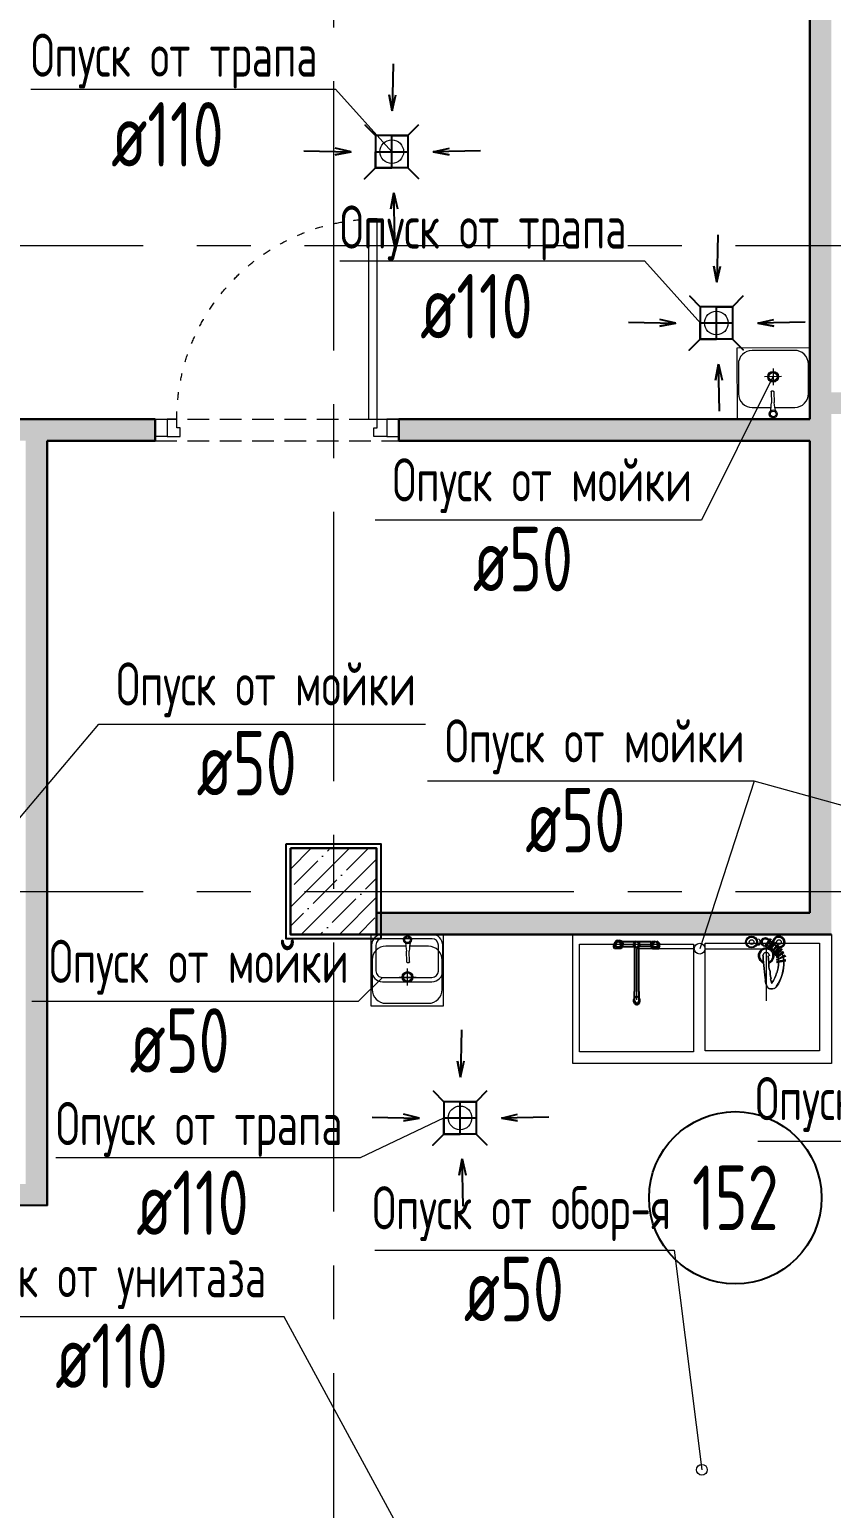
# Model space of a CAD drawing. Header units: millimetres. Extents: x -8689834 to 9419935, y -117443 to 166298.
# Drawn here: x -207644 to -203923, y 109735 to 116603 of the extents above; entities that cross this region are included whole.
import ezdxf
from ezdxf import colors
from ezdxf.entities.mleader import LeaderData, LeaderLine
from ezdxf.enums import TextEntityAlignment as Align
from ezdxf.math import Vec2, Vec3

# ---------------------------------------------------------------- set-up
doc = ezdxf.new("R2010")
doc.units = ezdxf.units.MM
doc.header["$MEASUREMENT"] = 0
for name, pattern in [('ACAD_ISO03W100', [30, 12, -18]), ('ADSK_Штриховая_ш2 п1', [3, 2, -1]), ('CENTER', [2, 1.25, -0.25, 0.25, -0.25])]:
    doc.linetypes.add(name, pattern=pattern)
doc.layers.get('0').update_dxf_attribs({"color": 250, "lineweight": 9})
for name, color, linetype, lineweight in [('АР_Двери', 175, 'Continuous', 18), ('АР_Колонны', 250, 'Continuous', 30), ('АР_Колонны Штрих', 250, 'Continuous', 5), ('АР_Маркер экспликации', 239, 'Continuous', 13), ('АР_Номер помещения', 1, 'Continuous', 25), ('АР_Оси', 195, 'Continuous', 9), ('АР_Отметки', 250, 'Continuous', 15), ('АР_Перегородки газоблок', 165, 'Continuous', 30), ('АР_Перегородки газоблок_Штрих', 165, 'Continuous', 5), ('АР_Помещения_площадь', 19, 'Continuous', 9), ('АР_тонкая линия', 250, 'Continuous', 0), ('ВК_канализация', 32, 'Continuous', 15), ('Оборудование пищеблок', 250, 'Continuous', 5), ('ТХ_пищеблок', 30, 'Continuous', 20)]:
    doc.layers.add(name, color=color, linetype=linetype, lineweight=lineweight)
doc.layers.add('АР_Кровля дорожки', color=245, linetype='Continuous')
doc.layers.add('ТХ_ВК_трапы', color=5, linetype='Continuous')
doc.styles.add('ISOCPEUR', font='isocpeur.ttf', dxfattribs={"width": 0.7})
doc.styles.get("Standard").update_dxf_attribs({"font": 'isocpeur.ttf', "width": 0.7})

# ---------------------------------------------------------------- blocks, each defined once
blk = doc.blocks.new('*U12')
blk.add_lwpolyline([(100, 80), (100, 1010), (140, 1010), (140, 80)], close=True)
for points in [[(0, 0), (0, 80), (55, 80), (55, 0), (0, 0)], [(55, 80), (55, 0), (115, 0), (115, 40), (100, 40), (100, 80), (55, 80)], [(1075, 80), (1075, 0), (1015, 0), (1015, 40), (1030, 40), (1030, 80), (1075, 80)], [(1130, 0), (1130, 80), (1075, 80), (1075, 0), (1130, 0)]]:
    blk.add_lwpolyline(points)
at = {"linetype": 'ACAD_ISO03W100', "ltscale": 3}
blk.add_arc((100, 80), 930, 0, 90, dxfattribs=at)
blk = doc.blocks.new('*U50')
at = {"layer": 'АР_Номер помещения', "color": 7}
blk.add_circle((-5271, -1713.5), 400, dxfattribs=at)
at = {"layer": 'АР_Помещения_площадь', "color": 7}
blk.add_line((-3059.4, -2969.3), (-3481.7, -2969.3), dxfattribs=at)
at = {"color": 7, "style": 'ISOCPEUR', "width": 0.7, "flags": 1}
blk.add_attdef('КАТЕГОРИЯ', (-499.2, -2092.2), '', height=250, dxfattribs=at)
at = {"layer": 'АР_Номер помещения', "color": 7, "style": 'ISOCPEUR', "width": 0.7}
blk.add_attdef('НОМЕР_ПОМЕЩЕНИЯ', text='', height=300, dxfattribs=at).set_placement((-5271, -1713.5), align=Align.MIDDLE_CENTER)
at = {"layer": 'АР_Помещения_площадь', "color": 7, "lineweight": 30, "width": 0.7, "flags": 104}
blk.add_attdef('ИМЯ_ПОМЕЩЕНИЯ', text='', height=100, dxfattribs=at).set_placement((157.6, 1217.1), align=Align.MIDDLE_CENTER)
at = {"layer": 'АР_Помещения_площадь', "color": 7, "style": 'ISOCPEUR', "width": 0.7}
blk.add_attdef('ПЛОЩАДЬ_ПОМЕЩЕНИЯ', text='', height=200, dxfattribs=at).set_placement((-3054.5, -2722.8), align=Align.MIDDLE_RIGHT)
blk = doc.blocks.new('Трапы с разуклонкой')
at = {"layer": 'ТХ_ВК_трапы'}
blk.add_lwpolyline([(364930.9, 183328), (364980.7, 183277.7), (364980.7, 183127.7), (364930.9, 183078), (364980.7, 183127.7), (365129.9, 183127.7), (365180.9, 183076.7), (365129.9, 183127.7), (365055.3, 183127.7), (365055.3, 183277.7), (364980.7, 183277.7), (365129.9, 183277.7), (365178.9, 183326.7), (365129.9, 183277.7), (365129.9, 183127.7), (365129.9, 183202.7), (364980.7, 183202.7)], dxfattribs=at)
blk.add_lwpolyline([(364930.9, 183328), (364980.7, 183277.7), (364980.7, 183127.7), (364930.9, 183078), (364980.7, 183127.7), (365129.9, 183127.7), (365180.9, 183076.7), (365129.9, 183127.7), (365055.3, 183127.7), (365055.3, 183277.7), (364980.7, 183277.7), (365129.9, 183277.7), (365178.9, 183326.7), (365129.9, 183277.7), (365129.9, 183127.7), (365129.9, 183202.7), (364980.7, 183202.7)], dxfattribs=at)
blk = doc.blocks.new('A$C0ce66a75')
at = {"layer": 'Оборудование пищеблок', "color": 217, "true_color": 0x93278f}
for points in [[(600, 0), (0, 0), (0, 1200), (600, 1200)], [(540.2, 615), (40.2, 615), (40.2, 1145), (540.2, 1145)], [(545.1, 30.8), (45.1, 30.8), (45.1, 560.8), (545.1, 560.8)]]:
    blk.add_lwpolyline(points, close=True, dxfattribs=at)
blk = doc.blocks.new('A$C985b353d')
at = {"layer": 'ТХ_ВК_трапы', "ltscale": 100}
for p, q in [((6.4, 408.7), (2.2, 189.2)), ((2.2, 189.2), (-11.2, 263.5)), ((-11.2, 263.5), (2.2, 189.2)), ((2.2, 189.2), (19.8, 264.3)), ((-407.4, 3.3), (-187.9, -0.9)), ((-187.9, -0.9), (-263, 16.7)), ((192.3, -0.9), (267.4, 16.7)), ((411.8, 3.3), (192.3, -0.9)), ((-187.9, -0.9), (-262.2, -14.3)), ((-262.2, -14.3), (-187.9, -0.9)), ((192.3, -0.9), (266.6, -14.3)), ((266.6, -14.3), (192.3, -0.9)), ((9.7, -190.8), (-3.8, -265.2)), ((-3.8, -265.2), (9.7, -190.8)), ((13.8, -410.3), (9.7, -190.8)), ((9.7, -190.8), (27.3, -265.9))]:
    blk.add_line(p, q, dxfattribs=at)
blk = doc.blocks.new('_DotSmall')
at = {"color": 0, "linetype": 'ByBlock', "const_width": 0.5}
blk.add_lwpolyline([(-0.0625, 0, 1), (0.0625, 0, 1)], format="xyb", close=True, dxfattribs=at)
blk = doc.blocks.new('Подложка')
at = {"layer": 'АР_Колонны Штрих', "ltscale": 100}
h = blk.add_hatch(dxfattribs=at)
h.set_pattern_fill('ANSI35', scale=500)
h.set_pattern_definition([(45, (-1163486.01, 152672.16), (-88.388348, 88.388348), []), (45, (-1163397.63, 152672.16), (-88.388348, 88.388348), [156.25, -31.25, 0, -31.25])])
h.paths.add_polyline_path([(-206033.9, 112800.7), (-206433.9, 112800.7), (-206433.9, 112400.7), (-206033.9, 112400.7)])
at = {"layer": 'АР_Перегородки газоблок_Штрих', "ltscale": 100}
h = blk.add_hatch(dxfattribs=at)
h.set_pattern_fill('AR-CONC', scale=30)
h.set_pattern_definition([(50, (0.09, 1576.72), (215.17805, -18.82564), [22.5, -247.5]), (355, (0.09, 1576.72), (-41.6254, 225.65764), [18, -198]), (100.45144, (18.02, 1575.15), (173.55265, 206.832), [19.12206, -210.34263]), (46.1842, (0.09, 1636.72), (320.1724, -49.65578), [33.75, -371.25]), (96.63564, (26.77, 1632.6), (280.3986, 292.2356), [28.6831, -315.51413]), (351.18416, (0.09, 1636.72), (280.3986, 292.2356), [27, -297]), (21, (30.1, 1621.72), (179.07212, -120.78567), [22.5, -247.5]), (326, (30.1, 1621.72), (72.9946, 217.54501), [18, -198]), (71.45144, (45.02, 1611.66), (252.06671, 96.75935), [19.12206, -210.34263]), (37.5, (0.09, 1576.72), (3.647957, 99.868156), [0, -195.6, 0, -201, 0, -198.75]), (7.5, (0.09, 1576.72), (78.92086, 118.323514), [0, -114.6, 0, -191.1, 0, -75.75]), (327.5, (-66.81, 1576.72), (160.14673, -6.766462), [0, -75, 0, -234, 0, -310.5]), (317.5, (-96.8, 1576.72), (174.95585, 30.031495), [0, -97.5, 0, -155.4, 0, -220.5])])
h.paths.add_polyline_path([(-201293.3, 117094.4), (-201947.8, 117094.3), (-201947.8, 116994.3), (-201293.3, 116994.4)])
h.paths.add_polyline_path([(-203077.8, 117094.3), (-204022.7, 117094.3), (-204022.7, 114793.8), (-205930.8, 114793.8), (-205930.8, 114693.8), (-204022.7, 114693.8), (-204022.7, 112500.4), (-206033.9, 112500.7), (-206033.9, 112400.7), (-203922.6, 112400.4), (-203922.7, 114817.8), (-203300.3, 114817.8), (-203300.3, 114917.8), (-203922.6, 114917.8), (-203922.6, 116994.3), (-203077.8, 116994.3)])
h = blk.add_hatch(dxfattribs=at)
h.set_pattern_fill('AR-CONC', scale=30)
h.set_pattern_definition([(50, (0, 0), (215.17805, -18.82564), [22.5, -247.5]), (355, (0, 0), (-41.6254, 225.65764), [18, -198]), (100.45144, (17.93, -1.57), (173.55265, 206.832), [19.12206, -210.34263]), (46.1842, (0, 60), (320.1724, -49.65578), [33.75, -371.25]), (96.63564, (26.68, 55.86), (280.3986, 292.2356), [28.6831, -315.51413]), (351.18416, (0, 60), (280.3986, 292.2356), [27, -297]), (21, (30, 45), (179.07212, -120.78567), [22.5, -247.5]), (326, (30, 45), (72.9946, 217.54501), [18, -198]), (71.45144, (44.92, 34.93), (252.06671, 96.75935), [19.12206, -210.34263]), (37.5, (0, 0), (3.647957, 99.868156), [0, -195.6, 0, -201, 0, -198.75]), (7.5, (0, 0), (78.92086, 118.323514), [0, -114.6, 0, -191.1, 0, -75.75]), (327.5, (-66.9, 0), (160.14673, -6.766462), [0, -75, 0, -234, 0, -310.5]), (317.5, (-96.9, 0), (174.95585, 30.031495), [0, -97.5, 0, -155.4, 0, -220.5])])
h.paths.add_polyline_path([(-207562.8, 114693.8), (-207060.8, 114693.8), (-207060.8, 114793.8), (-211555.4, 114793.8), (-211555.4, 114693.8), (-210693.8, 114693.8), (-210693.8, 113930.7), (-210593.8, 113930.7), (-210593.8, 114693.8), (-207662.8, 114693.8), (-207662.8, 111241.9), (-210361.8, 111243.1), (-210361.8, 111423.9), (-210461.8, 111423.9), (-210461.8, 110864.7), (-210361.8, 110864.7), (-210361.8, 111143.1), (-207562.8, 111141.5)])
at = {"color": 7, "ltscale": 100}
blk.add_lwpolyline([(-206453.9, 112820.7), (-206013.9, 112820.7), (-206013.9, 112380.7), (-206453.9, 112380.7)], close=True, dxfattribs=at)
at = {"layer": 'АР_Колонны', "color": 7, "ltscale": 100}
blk.add_lwpolyline([(-206433.9, 112800.7), (-206033.9, 112800.7), (-206033.9, 112400.7), (-206433.9, 112400.7)], close=True, dxfattribs=at)
at = {"layer": 'АР_Оси', "color": 7, "linetype": 'CENTER', "ltscale": 1000}
for p, q in [((-206233.9, 134363.2), (-206233.9, 78630.8)), ((-224367.6, 115600.7), (-141189.2, 115600.7)), ((-224367.6, 112600.7), (-141189.2, 112600.7))]:
    blk.add_line(p, q, dxfattribs=at)
at = {"layer": 'АР_Перегородки газоблок', "color": 7, "ltscale": 100}
for p, q in [((-204022.7, 117094.3), (-204022.7, 114793.8)), ((-204022.7, 114693.8), (-204022.7, 112500.4)), ((-204022.7, 112500.4), (-206033.9, 112500.7)), ((-203922.7, 112400.4), (-206033.9, 112400.7))]:
    blk.add_line(p, q, dxfattribs=at)
for points in [[(-211535.4, 114793.8), (-207060.8, 114793.8)], [(-207060.8, 114793.8), (-207060.8, 114693.8)], [(-204022.7, 114793.8), (-205930.8, 114793.8), (-205930.8, 114693.8), (-204022.7, 114693.8)], [(-210361.8, 111143.1), (-207562.8, 111141.9), (-207562.8, 114693.8)], [(-207562.8, 114693.8), (-207060.8, 114693.8)]]:
    blk.add_lwpolyline(points, dxfattribs=at)
at = {"layer": 'АР_тонкая линия', "color": 7, "linetype": 'ADSK_Штриховая_ш2 п1', "ltscale": 50}
for p, q in [((-207060.9, 114793.8), (-205930.9, 114793.5)), ((-207060.8, 114693.8), (-205930.8, 114693.3))]:
    blk.add_line(p, q, dxfattribs=at)
at = {"layer": 'ТХ_пищеблок', "color": 7}
for p, q in [((-204024.1, 115125.8), (-204361.1, 115124.3)), ((-204361.1, 115124.3), (-204359.7, 114792.3)), ((-204022.7, 114793.8), (-204024.1, 115125.8)), ((-204094.1, 115113.5), (-204291.1, 115112.6)), ((-204029.2, 114912.8), (-204029.8, 115049.8)), ((-204354.8, 115048.4), (-204354.2, 114911.4)), ((-204154.9, 114991.3), (-204233.2, 114990.9)), ((-204193.8, 115029.9), (-204193.4, 114951.6)), ((-204202.8, 114920.6), (-204202.5, 114921.6)), ((-204202.8, 114920.6), (-204202.5, 114921.6)), ((-204202.8, 114920.6), (-204201.2, 114870.2)), ((-204202.8, 114920.6), (-204201.2, 114870.2)), ((-204202.5, 114921.6), (-204202.1, 114922.5)), ((-204202.1, 114922.5), (-204201.4, 114923.4)), ((-204201.4, 114923.4), (-204200.7, 114924.1)), ((-204201.4, 114923.4), (-204200.7, 114924.1)), ((-204200.7, 114924.1), (-204199.8, 114924.7)), ((-204200.7, 114924.1), (-204199.8, 114924.7)), ((-204199.9, 114924.8), (-204199.4, 114925.2)), ((-204199.8, 114924.7), (-204198.8, 114925.2)), ((-204199.8, 114924.7), (-204198.8, 114925.2)), ((-204199.4, 114925.2), (-204198.6, 114925.5)), ((-204199.1, 114925.2), (-204198.1, 114925.5)), ((-204199.1, 114925.2), (-204198.1, 114925.5)), ((-204198.6, 114925.5), (-204197.8, 114925.8)), ((-204198.1, 114925.5), (-204197, 114925.6)), ((-204198.1, 114925.5), (-204197, 114925.6)), ((-204197.8, 114925.8), (-204197, 114925.9)), ((-204197, 114925.9), (-204196.1, 114925.8)), ((-204197, 114925.6), (-204195.9, 114925.6)), ((-204197, 114925.6), (-204195.9, 114925.6)), ((-204196.1, 114925.8), (-204195.3, 114925.7)), ((-204195.9, 114925.6), (-204194.8, 114925.4)), ((-204195.9, 114925.6), (-204194.8, 114925.4)), ((-204195.3, 114925.7), (-204194.5, 114925.4)), ((-204194.5, 114925.4), (-204194, 114925)), ((-204194.4, 114925.3), (-204193.4, 114924.9)), ((-204194.4, 114925.3), (-204193.4, 114924.9)), ((-204193.4, 114924.9), (-204192.4, 114924.4)), ((-204193.4, 114924.9), (-204192.4, 114924.4)), ((-204192.4, 114924.4), (-204191.6, 114923.7)), ((-204192.4, 114924.4), (-204191.6, 114923.7)), ((-204191.6, 114923.7), (-204190.9, 114922.9)), ((-204190.9, 114922.9), (-204190.4, 114922)), ((-204190.9, 114922.9), (-204190.4, 114922)), ((-204190.4, 114922), (-204190.1, 114921)), ((-204190.4, 114922), (-204190.1, 114921)), ((-204190.1, 114921), (-204188.4, 114871.7)), ((-204290, 114847.6), (-204202.7, 114848)), ((-204203.6, 114839.9), (-204202.7, 114847.9)), ((-204202.7, 114847.8), (-204201.7, 114858.8)), ((-204201.7, 114858.8), (-204201.2, 114870.2)), ((-204188.5, 114871.7), (-204188.4, 114871.7)), ((-204188.4, 114871.7), (-204188.3, 114870.7)), ((-204188.4, 114871.7), (-204188.3, 114870.7)), ((-204187.1, 114859.3), (-204188.3, 114870.7)), ((-204185.7, 114849), (-204187.1, 114859.3)), ((-204184.3, 114841.1), (-204185.7, 114849.1)), ((-204185.6, 114848.1), (-204093, 114848.5)), ((-204205.9, 114830.7), (-204204.6, 114834.1)), ((-204204.6, 114833.9), (-204203.6, 114839.9)), ((-204182.9, 114835.3), (-204184.3, 114841.1)), ((-204181.4, 114832.1), (-204182.9, 114835.4)), ((-204181.4, 114832.1), (-204182.9, 114835.4)), ((-206060.1, 112401), (-206060.4, 112069)), ((-205776.6, 112380.7), (-206006.6, 112380.9)), ((-205723.4, 112068.7), (-205723.1, 112400.6)), ((-206056.6, 112351), (-206056.7, 112231)), ((-206036.6, 112350.9), (-206036.7, 112230.9)), ((-205897.5, 112345.8), (-205990.1, 112345.9)), ((-205901.6, 112361.8), (-205900.1, 112358.5)), ((-205901.6, 112361.8), (-205900.1, 112358.5)), ((-205900.1, 112358.7), (-205898.7, 112352.8)), ((-205898.7, 112352.8), (-205897.3, 112344.8)), ((-205897.4, 112344.9), (-205896.1, 112334.6)), ((-205896.1, 112334.6), (-205894.9, 112323.2)), ((-205894.7, 112322.2), (-205894.9, 112323.2)), ((-205894.7, 112322.2), (-205894.9, 112323.2)), ((-205894.7, 112322.2), (-205894.7, 112322.2)), ((-205893.4, 112272.8), (-205894.7, 112322.2)), ((-205881.4, 112335), (-205881.9, 112323.6)), ((-205880.7, 112273.2), (-205881.9, 112323.6)), ((-205880.7, 112273.2), (-205881.9, 112323.6)), ((-205880.4, 112346), (-205881.4, 112335)), ((-205879.5, 112353.9), (-205880.4, 112345.9)), ((-205793.1, 112345.7), (-205880.4, 112345.8)), ((-205878.3, 112359.9), (-205879.5, 112353.9)), ((-205877, 112363.1), (-205878.4, 112359.7)), ((-205746.7, 112230.7), (-205746.6, 112350.7)), ((-205726.7, 112230.7), (-205726.6, 112350.7)), ((-206054.2, 112282), (-206054.3, 112145)), ((-205893, 112271.9), (-205893.4, 112272.8)), ((-205893, 112271.9), (-205893.4, 112272.8)), ((-205892.5, 112271), (-205893, 112271.9)), ((-205892.5, 112271), (-205893, 112271.9)), ((-205891.9, 112270.2), (-205892.6, 112271)), ((-205891, 112269.5), (-205891.9, 112270.2)), ((-205891, 112269.5), (-205891.9, 112270.2)), ((-205890.1, 112268.9), (-205891, 112269.5)), ((-205890.1, 112268.9), (-205891, 112269.5)), ((-205890.2, 112163.9), (-205890.2, 112242.3)), ((-205889.1, 112268.5), (-205890.1, 112268.9)), ((-205889.1, 112268.5), (-205890.1, 112268.9)), ((-205889, 112268.5), (-205889.5, 112268.8)), ((-205888.2, 112268.2), (-205889, 112268.5)), ((-205887.6, 112268.3), (-205888.7, 112268.5)), ((-205887.6, 112268.3), (-205888.7, 112268.5)), ((-205887.3, 112268), (-205888.2, 112268.2)), ((-205886.5, 112268.2), (-205887.6, 112268.3)), ((-205886.5, 112268.2), (-205887.6, 112268.3)), ((-205886.5, 112268), (-205887.3, 112268)), ((-205885.4, 112268.3), (-205886.5, 112268.2)), ((-205885.4, 112268.3), (-205886.5, 112268.2)), ((-205885.6, 112268.1), (-205886.5, 112268)), ((-205884.8, 112268.3), (-205885.6, 112268.1)), ((-205884.3, 112268.6), (-205885.4, 112268.3)), ((-205884.3, 112268.6), (-205885.4, 112268.3)), ((-205884.1, 112268.6), (-205884.8, 112268.3)), ((-205883.7, 112269.1), (-205884.7, 112268.7)), ((-205883.7, 112269.1), (-205884.7, 112268.7)), ((-205883.5, 112269), (-205884.1, 112268.6)), ((-205882.8, 112269.7), (-205883.7, 112269.1)), ((-205882.8, 112269.7), (-205883.7, 112269.1)), ((-205882, 112270.4), (-205882.8, 112269.7)), ((-205882, 112270.4), (-205882.8, 112269.7)), ((-205881.4, 112271.3), (-205882, 112270.4)), ((-205880.9, 112272.2), (-205881.4, 112271.3)), ((-205880.7, 112273.2), (-205880.9, 112272.2)), ((-205880.7, 112273.2), (-205880.9, 112272.2)), ((-205729.3, 112144.7), (-205729.2, 112281.7)), ((-206006.8, 112180.9), (-205776.8, 112180.7)), ((-206006.7, 112200.9), (-205776.7, 112200.7)), ((-205928.9, 112202.8), (-205850.6, 112202.8)), ((-206060.4, 112069), (-205723.4, 112068.7)), ((-205990.4, 112080.9), (-205793.4, 112080.7))]:
    blk.add_line(p, q, dxfattribs=at)
at = {"layer": 'ТХ_пищеблок', "color": 7, "linetype": 'ByBlock', "lineweight": -2, "ltscale": 100}
for p, q in [((-204920.5, 112370.7), (-204931.5, 112357.7)), ((-204920.5, 112370.7), (-204931.5, 112357.7)), ((-204920.5, 112370.7), (-204915.5, 112374.7)), ((-204920.5, 112370.7), (-204915.5, 112374.7)), ((-204920.5, 112370.7), (-204918.5, 112367.7)), ((-204920.5, 112370.7), (-204918.5, 112367.7)), ((-204915.5, 112374.7), (-204906.5, 112371.8)), ((-204915.5, 112374.7), (-204906.5, 112371.8)), ((-204895.5, 112367.8), (-204906.5, 112371.8)), ((-204895.5, 112367.8), (-204906.5, 112371.8)), ((-204732.4, 112370.9), (-204721.4, 112357.9)), ((-204732.4, 112370.9), (-204721.4, 112357.9)), ((-204916.5, 112368.7), (-204932.4, 112344.7)), ((-204916.5, 112368.7), (-204932.4, 112344.7)), ((-204932.4, 112344.7), (-204931.5, 112357.7)), ((-204929.4, 112335.7), (-204932.4, 112344.7)), ((-204929.4, 112335.7), (-204932.4, 112344.7)), ((-204899.4, 112334.8), (-204929.4, 112335.7)), ((-204899.4, 112334.8), (-204929.4, 112335.7)), ((-204927.5, 112358.7), (-204917.5, 112367.7)), ((-204927.5, 112358.7), (-204917.5, 112367.7)), ((-204927.5, 112358.7), (-204927.4, 112348.7)), ((-204927.5, 112358.7), (-204927.4, 112348.7)), ((-204917.4, 112338.7), (-204927.4, 112348.7)), ((-204917.4, 112338.7), (-204927.4, 112348.7)), ((-204918.5, 112367.7), (-204916.5, 112368.7)), ((-204918.5, 112367.7), (-204916.5, 112368.7)), ((-204917.5, 112367.7), (-204905.5, 112367.8)), ((-204917.5, 112367.7), (-204905.5, 112367.8)), ((-204905.4, 112338.8), (-204917.4, 112338.7)), ((-204905.4, 112338.8), (-204917.4, 112338.7)), ((-204909.5, 112369.8), (-204916.5, 112368.7)), ((-204909.5, 112369.8), (-204916.5, 112368.7)), ((-204909.5, 112369.8), (-204908.5, 112367.8)), ((-204909.5, 112369.8), (-204908.5, 112367.8)), ((-204894.4, 112347.8), (-204908.5, 112367.8)), ((-204908.5, 112367.8), (-204897.5, 112365.8)), ((-204894.4, 112347.8), (-204908.5, 112367.8)), ((-204908.5, 112367.8), (-204897.5, 112365.8)), ((-204905.5, 112367.8), (-204895.5, 112358.8)), ((-204905.5, 112367.8), (-204895.5, 112358.8)), ((-204895.4, 112348.8), (-204905.4, 112338.8)), ((-204895.4, 112348.8), (-204905.4, 112338.8)), ((-204891.4, 112344.8), (-204899.4, 112334.8)), ((-204891.4, 112344.8), (-204899.4, 112334.8)), ((-204897.5, 112365.8), (-204892.5, 112356.8)), ((-204897.5, 112365.8), (-204892.5, 112356.8)), ((-204895.5, 112367.8), (-204757.4, 112367.9)), ((-204895.5, 112367.8), (-204891.5, 112358.8)), ((-204895.5, 112367.8), (-204891.5, 112358.8)), ((-204895.5, 112358.8), (-204895.4, 112348.8)), ((-204895.5, 112358.8), (-204895.4, 112348.8)), ((-204892.5, 112356.8), (-204894.4, 112347.8)), ((-204892.5, 112356.8), (-204894.4, 112347.8)), ((-204894.4, 112347.8), (-204891.4, 112344.8)), ((-204894.4, 112347.8), (-204891.4, 112344.8)), ((-204891.5, 112358.8), (-204892.4, 112347.8)), ((-204891.5, 112358.8), (-204892.4, 112347.8)), ((-204891.4, 112344.8), (-204892.4, 112347.8)), ((-204891.4, 112344.8), (-204892.4, 112347.8)), ((-204891.5, 112345.1), (-204836.4, 112345.2)), ((-204832.4, 112366.1), (-204841.4, 112359.1)), ((-204832.4, 112366.1), (-204841.4, 112359.1)), ((-204841.4, 112359.1), (-204841.4, 112349.1)), ((-204841.4, 112359.1), (-204841.4, 112349.1)), ((-204841.4, 112349.1), (-204832.4, 112342.1)), ((-204841.4, 112349.1), (-204832.4, 112342.1)), ((-204831.4, 112367.1), (-204838.4, 112360.1)), ((-204831.4, 112367.1), (-204838.4, 112360.1)), ((-204838.4, 112360.1), (-204838.4, 112349.1)), ((-204838.4, 112360.1), (-204838.4, 112349.1)), ((-204838.4, 112349.1), (-204831.4, 112342.1)), ((-204838.4, 112349.1), (-204831.4, 112342.1)), ((-204829.4, 112367.1), (-204836.4, 112357.1)), ((-204829.4, 112367.1), (-204836.4, 112357.1)), ((-204836.4, 112357.1), (-204836.4, 112351.2)), ((-204836.4, 112351.2), (-204829.4, 112342.1)), ((-204836.4, 112345.2), (-204836.2, 112136.1)), ((-204820.4, 112366), (-204832.4, 112366.1)), ((-204820.4, 112366), (-204832.4, 112366.1)), ((-204832.4, 112342.1), (-204820.4, 112342)), ((-204832.4, 112342.1), (-204820.4, 112342)), ((-204821.4, 112367), (-204831.4, 112367.1)), ((-204821.4, 112367), (-204831.4, 112367.1)), ((-204816.4, 112357), (-204823.4, 112367)), ((-204816.4, 112357), (-204823.4, 112367)), ((-204816.3, 112351.3), (-204823.4, 112342.1)), ((-204814.4, 112360), (-204821.4, 112367)), ((-204814.4, 112360), (-204821.4, 112367)), ((-204821.4, 112342), (-204814.4, 112349)), ((-204821.4, 112342), (-204814.4, 112349)), ((-204811.4, 112359), (-204820.4, 112366)), ((-204811.4, 112359), (-204820.4, 112366)), ((-204820.4, 112342), (-204811.4, 112349)), ((-204820.4, 112342), (-204811.4, 112349)), ((-204761.3, 112345.3), (-204816.4, 112345.2)), ((-204816.2, 112136.2), (-204816.4, 112345.1)), ((-204816.3, 112357.1), (-204816.3, 112351.3)), ((-204814.4, 112349), (-204814.4, 112360)), ((-204814.4, 112349), (-204814.4, 112360)), ((-204811.4, 112349), (-204811.4, 112359)), ((-204811.4, 112349), (-204811.4, 112359)), ((-204757.4, 112367.9), (-204761.4, 112358.9)), ((-204757.4, 112367.9), (-204761.4, 112358.9)), ((-204761.4, 112358.9), (-204760.4, 112347.9)), ((-204761.4, 112358.9), (-204760.4, 112347.9)), ((-204761.4, 112344.9), (-204760.4, 112347.9)), ((-204758.4, 112347.9), (-204761.4, 112344.9)), ((-204761.4, 112344.9), (-204760.4, 112347.9)), ((-204758.4, 112347.9), (-204761.4, 112344.9)), ((-204761.4, 112344.9), (-204753.4, 112334.9)), ((-204761.4, 112344.9), (-204753.4, 112334.9)), ((-204755.4, 112365.9), (-204760.4, 112356.9)), ((-204755.4, 112365.9), (-204760.4, 112356.9)), ((-204760.4, 112356.9), (-204758.4, 112347.9)), ((-204760.4, 112356.9), (-204758.4, 112347.9)), ((-204758.4, 112347.9), (-204744.4, 112367.9)), ((-204758.4, 112347.9), (-204744.4, 112367.9)), ((-204747.4, 112367.9), (-204757.4, 112358.9)), ((-204747.4, 112367.9), (-204757.4, 112358.9)), ((-204757.4, 112358.9), (-204757.4, 112348.9)), ((-204757.4, 112358.9), (-204757.4, 112348.9)), ((-204757.4, 112348.9), (-204747.4, 112338.9)), ((-204757.4, 112348.9), (-204747.4, 112338.9)), ((-204744.4, 112367.9), (-204755.4, 112365.9)), ((-204744.4, 112367.9), (-204755.4, 112365.9)), ((-204753.4, 112334.9), (-204723.4, 112335.9)), ((-204753.4, 112334.9), (-204723.4, 112335.9)), ((-204747.4, 112338.9), (-204735.4, 112338.9)), ((-204747.4, 112338.9), (-204735.4, 112338.9)), ((-204736.4, 112368.9), (-204720.4, 112344.9)), ((-204736.4, 112368.9), (-204720.4, 112344.9)), ((-204725.4, 112358.9), (-204735.4, 112367.9)), ((-204725.4, 112358.9), (-204735.4, 112367.9)), ((-204735.4, 112338.9), (-204725.4, 112348.9)), ((-204735.4, 112338.9), (-204725.4, 112348.9)), ((-204725.4, 112358.9), (-204725.4, 112348.9)), ((-204725.4, 112358.9), (-204725.4, 112348.9)), ((-204723.4, 112335.9), (-204720.4, 112344.9)), ((-204723.4, 112335.9), (-204720.4, 112344.9)), ((-204720.4, 112344.9), (-204721.4, 112357.9)), ((-204839.2, 112096.1), (-204835.2, 112106.2)), ((-204839.2, 112090.1), (-204839.2, 112096.1)), ((-204836.2, 112092.1), (-204836.2, 112136.1)), ((-204835.2, 112106.2), (-204828.2, 112112.2)), ((-204828.2, 112112.2), (-204824.2, 112112.2)), ((-204824.2, 112112.2), (-204817.2, 112106.2)), ((-204817.2, 112106.2), (-204813.2, 112096.2)), ((-204816.2, 112136.2), (-204816.2, 112092.2)), ((-204813.2, 112096.2), (-204813.2, 112090.2)), ((-204835.2, 112080.2), (-204839.2, 112090.1)), ((-204829.2, 112080.2), (-204836.2, 112092.1)), ((-204828.2, 112074.2), (-204835.2, 112080.2)), ((-204823.2, 112080.2), (-204829.2, 112080.2)), ((-204824.2, 112074.2), (-204828.2, 112074.2)), ((-204817.2, 112080.2), (-204824.2, 112074.2)), ((-204816.2, 112092.2), (-204823.2, 112080.2)), ((-204813.2, 112090.2), (-204817.2, 112080.2))]:
    blk.add_line(p, q, dxfattribs=at)
at = {"layer": 'ТХ_пищеблок', "color": 7, "lineweight": 0}
for points in [[(-204260.9, 112349.9, 0.502962), (-204260.9, 112380.5, -0.502962)], [(-204213.1, 112374, 1.639573), (-204232.6, 112346.3, -1.639573)], [(-204212.1, 112372, 1.879148), (-204230.4, 112346.2, -1.879148)], [(-204167.6, 112337.7, 3.349514), (-204192.1, 112355.3, -3.349514)], [(-204163.9, 112342.1, 2.5734), (-204189.3, 112360.6, -2.5734)], [(-204219.7, 112337.2, 0.921844), (-204237.3, 112267.7, -0.921844)], [(-204208.8, 112328.6, 1.108707), (-204236.7, 112272, -1.108707)], [(-204210.9, 112301.7, 1.000049), (-204240.5, 112301.7, -1.000049)], [(-204216.1, 112301.7, 0.008531), (-204211.3, 112238.1, -0.008531)], [(-204206.5, 112332.1, 0.071497), (-204215.9, 112336.3, -0.071497)], [(-204210.9, 112273.7, 0.413779), (-204197.6, 112316.5, -0.413779)], [(-204209.7, 112269.5, 0.423103), (-204194, 112318.7, -0.423103)], [(-204199.4, 112319.4, 0.075801), (-204205.8, 112326.5, -0.075801)], [(-204196.3, 112322.4, 0.071236), (-204203.3, 112329.8, -0.071236)], [(-204190.2, 112357, 0.006878), (-204197.9, 112362.8, -0.006878)], [(-204187.8, 112356, 0.111571), (-204181.8, 112347.7, -0.111571)], [(-204179.7, 112348.7, 0.006867), (-204187.2, 112354.7, -0.006867)], [(-204172.5, 112336.1, 0.020071), (-204179.7, 112343.2, -0.020071)], [(-204178.7, 112345.4, 0.121122), (-204168.1, 112342, -0.121122)], [(-204163.4, 112325.2, 0.021049), (-204170, 112333.3, -0.021049)], [(-204153.2, 112313.7, 0.030446), (-204158.8, 112323.1, -0.030446)], [(-204146.7, 112297, 0.038822), (-204151.5, 112310.2, -0.038822)], [(-204239.7, 112299.2, 0.030153), (-204227.8, 112184.8, -0.030153)], [(-204208.9, 112236.5, 0.021688), (-204203.2, 112194.8, -0.021688)], [(-204176.1, 112221.2, 0.073497), (-204168.6, 112271.9, -0.073497)], [(-204143.4, 112277.6, 0.043708), (-204145.7, 112293.3, -0.043708)], [(-204230.5, 112187.1, 0.076793), (-204220.8, 112158.4, -0.076793)], [(-204205, 112193.9, 0.048642), (-204199.3, 112172.9, -0.048642)], [(-204198.6, 112176.6, 0.086562), (-204177.7, 112222.2, -0.086562)], [(-204220, 112157.1, 0.128446), (-204210.4, 112147.1, -0.128446)], [(-204209.7, 112149.8, 0.263202), (-204191, 112149.7, -0.263202)]]:
    blk.add_lwpolyline(points, format="xyb", close=True, dxfattribs=at)
for points in [[(-204220.6, 112377.9, -0.016359), (-204200.9, 112365, 0.016359), (-204221.9, 112377.6, 1.000109), (-204238, 112352.8, -1.000109), (-204220.6, 112377.9)], [(-204177, 112158.7, -0.098402), (-204188.8, 112148.4, 0.098402), (-204177.5, 112159.8, 0.153885), (-204143.2, 112275.7, -0.153885), (-204177, 112158.7)]]:
    blk.add_lwpolyline(points, format="xyb", dxfattribs=at)
for points in [[(-204206.7, 112380), (-204232.1, 112346.2)], [(-204227.8, 112341.9), (-204202.4, 112380)], [(-204194, 112371.5), (-204219.4, 112337.7)], [(-204215.1, 112333.5), (-204189.7, 112371.5)], [(-204261.7, 112354.6), (-204274.4, 112346.2)], [(-204223.6, 112350.4), (-204232.1, 112358.8), (-204223.6, 112350.4), (-204215.1, 112346.2)], [(-204185.5, 112363.1), (-204210.9, 112329.2)], [(-204202.4, 112337.7), (-204210.9, 112341.9)], [(-204206.7, 112329.2), (-204181.3, 112363.1)], [(-204194, 112329.2), (-204198.2, 112333.5), (-204202.4, 112333.5), (-204198.2, 112333.5)], [(-204172.8, 112354.6), (-204198.2, 112320.8)], [(-204194, 112320.8), (-204168.6, 112354.6)], [(-204164.4, 112346.2), (-204189.7, 112312.3)], [(-204185.5, 112320.8), (-204189.7, 112320.8), (-204189.7, 112325), (-204189.7, 112320.8)], [(-204185.5, 112308.1), (-204160.1, 112341.9)], [(-204155.9, 112333.5), (-204185.5, 112303.8)], [(-204181.3, 112299.6), (-204151.7, 112333.5)], [(-204172.8, 112299.6), (-204172.8, 112303.8), (-204177, 112308.1), (-204181.3, 112312.3), (-204181.3, 112316.5), (-204181.3, 112312.3), (-204177, 112308.1), (-204172.8, 112303.8)], [(-204147.4, 112320.8), (-204177, 112295.4)], [(-204177, 112291.2), (-204143.2, 112316.5)], [(-204177, 112282.7), (-204134.7, 112299.6), (-204177, 112282.7), (-204139, 112303.8)], [(-204134.7, 112282.7), (-204177, 112274.2)], [(-204177, 112270), (-204134.7, 112278.5)], [(-204168.6, 112286.9), (-204168.6, 112291.2), (-204172.8, 112295.4), (-204168.6, 112291.2)], [(-204168.6, 112278.5), (-204168.6, 112282.7)]]:
    blk.add_lwpolyline(points, close=True, dxfattribs=at)
for points in [[(-204945.8, 112328.9), (-204945.8, 112328.9)], [(-204227.8, 112346.2), (-204227.8, 112346.2)], [(-204227.8, 112346.2), (-204227.8, 112346.2)], [(-204219.4, 112337.7), (-204219.4, 112337.7)], [(-204219.4, 112337.7), (-204219.4, 112337.7)], [(-204206.7, 112329.2), (-204206.7, 112329.2)], [(-204206.7, 112329.2), (-204206.7, 112329.2)], [(-204198.2, 112320.8), (-204198.2, 112320.8)], [(-204198.2, 112320.8), (-204198.2, 112320.8)], [(-204189.7, 112312.3), (-204189.7, 112312.3)], [(-204189.7, 112312.3), (-204189.7, 112312.3)], [(-204181.3, 112363.1), (-204181.3, 112363.1)], [(-204181.3, 112363.1), (-204181.3, 112363.1)], [(-204181.3, 112303.8), (-204181.3, 112303.8)], [(-204181.3, 112303.8), (-204181.3, 112303.8)], [(-204172.8, 112354.6), (-204172.8, 112354.6)], [(-204172.8, 112354.6), (-204172.8, 112354.6)], [(-204160.1, 112346.2), (-204160.1, 112346.2)], [(-204160.1, 112346.2), (-204160.1, 112346.2)], [(-204151.7, 112333.5), (-204151.7, 112333.5)], [(-204151.7, 112333.5), (-204151.7, 112333.5)], [(-204143.2, 112320.8), (-204143.2, 112320.8)], [(-204143.2, 112320.8), (-204143.2, 112320.8)], [(-204177, 112291.2), (-204177, 112291.2)], [(-204177, 112291.2), (-204177, 112291.2)], [(-204177, 112282.7), (-204177, 112282.7)], [(-204177, 112282.7), (-204177, 112282.7)], [(-204177, 112274.2), (-204177, 112274.2)], [(-204177, 112274.2), (-204177, 112274.2)], [(-204139, 112299.6), (-204139, 112299.6)], [(-204139, 112299.6), (-204139, 112299.6)], [(-204134.7, 112278.5), (-204134.7, 112278.5)], [(-204134.7, 112278.5), (-204134.7, 112278.5)]]:
    blk.add_lwpolyline(points, dxfattribs=at)
at = {"layer": 'ТХ_пищеблок', "color": 7}
for centre, radius in [((-204192.8, 114818.1), 18.3), ((-204192.8, 114818.1), 13), ((-205890.1, 112375.8), 18.3), ((-205890.1, 112375.8), 13)]:
    blk.add_circle(centre, radius, dxfattribs=at)
at = {"layer": 'ТХ_пищеблок', "color": 7, "lineweight": 0}
for centre, radius in [((-204293.4, 112365.2), 27.5), ((-204293.4, 112365.2), 27.5), ((-204293.4, 112365.2), 23.3), ((-204293.4, 112365.2), 23.3), ((-204293.4, 112365.2), 10.6), ((-204293.4, 112365.2), 10.6), ((-204166.5, 112365.2), 10.6), ((-204166.5, 112365.2), 10.6)]:
    blk.add_circle(centre, radius, dxfattribs=at)
at = {"layer": 'ТХ_пищеблок', "color": 7, "linetype": 'ByBlock', "lineweight": -2, "ltscale": 100}
for centre in [(-204912.5, 112354.2), (-204912.5, 112354.2), (-204740.4, 112354.4), (-204740.4, 112354.4)]:
    blk.add_circle(centre, 13, dxfattribs=at)
at = {"layer": 'ТХ_пищеблок', "color": 7}
for centre, radius, start, end in [((-204290.8, 115048.6), 64, 90.24312, 180.24312), ((-204093.8, 115049.5), 64, 0.24312, 90.24312), ((-204093.2, 114912.5), 64, 270.24312, 0.24312), ((-204290.2, 114911.6), 64, 180.24312, 270.24312), ((-206006.6, 112350.9), 50, 89.94641, 179.94641), ((-206006.6, 112350.9), 30, 89.94641, 179.94641), ((-205776.6, 112350.7), 50, 359.94641, 89.94641), ((-205776.6, 112350.7), 30, 359.94641, 89.94641), ((-205990.2, 112281.9), 64, 89.94641, 179.94641), ((-205793.2, 112281.7), 64, 359.94641, 89.94641), ((-206006.7, 112230.9), 50, 179.94641, 269.94641), ((-206006.7, 112230.9), 30, 179.94641, 269.94641), ((-205776.7, 112230.7), 50, 269.94641, 359.94641), ((-205776.7, 112230.7), 30, 269.94641, 359.94641), ((-205990.3, 112144.9), 64, 179.94641, 269.94641), ((-205793.3, 112144.7), 64, 269.94641, 359.94641)]:
    blk.add_arc(centre, radius, start, end, dxfattribs=at)
for centre, major_axis in [((-204193.6, 114991.1), (16.5, -16.4)), ((-204193.6, 114991.1), (13.5, -13.4)), ((-205890.2, 112202.8), (-16.4, 16.5)), ((-205890.2, 112202.8), (-13.5, 13.5))]:
    blk.add_ellipse(centre, major_axis=major_axis, ratio=1, start_param=4.712389, end_param=10.995574, dxfattribs=at)
at = {"layer": 'АР_Двери', "color": 7, "xscale": -1}
blk.add_blockref('*U12', (-205930.8, 114713.8), dxfattribs=at)
at = {"layer": 'АР_Маркер экспликации', "color": 7}
ref = blk.add_blockref('*U50', (-199097.9, 112891), dxfattribs=at)
ref.add_attrib('НОМЕР_ПОМЕЩЕНИЯ', '152', dxfattribs={"layer": 'АР_Номер помещения', "color": 7, "height": 300, "style": 'ISOCPEUR', "width": 0.7}).set_placement((-204369, 111177.5), align=Align.MIDDLE_CENTER)
ref.add_attrib('ПЛОЩАДЬ_ПОМЕЩЕНИЯ', '34.78', dxfattribs={"layer": 'АР_Помещения_площадь', "color": 7, "height": 200, "style": 'ISOCPEUR', "width": 0.7}).set_placement((-202152.4, 110168.3), align=Align.MIDDLE_RIGHT)
at = {"layer": 'АР_тонкая линия', "color": 7, "ltscale": 500}
blk.add_blockref('A$C985b353d', (-205963.5, 116036.1, -78.2), dxfattribs=at)
at = {"layer": 'Оборудование пищеблок', "color": 7, "rotation": 270}
blk.add_blockref('A$C0ce66a75', (-205123.1, 112400.7), dxfattribs=at)
at = {"layer": 'ТХ_ВК_трапы', "color": 7, "lineweight": 9, "xscale": -1}
blk.add_blockref('Трапы с разуклонкой', (159091.8, -67166.7, -78.2), dxfattribs=at)
at = {"layer": 'АР_Отметки', "color": 7}
ml = blk.add_multileader_mtext('Standard', dxfattribs=at)
ml.set_content('-0,180', color=7, style='ISOCPEUR')
ml.set_leader_properties(color=256, linetype='Continuous', lineweight=-1)
ml.set_arrow_properties(name='DOTSMALL')
ml.build(insert=Vec2(0, 0))
ml.multileader.update_dxf_attribs({"has_text_frame": 1, "text_left_attachment_type": 4, "text_right_attachment_type": 4, "dogleg_length": 100, "arrow_head_size": 180})
ctx = ml.context
ctx.base_point, ctx.char_height, ctx.arrow_head_size, ctx.landing_gap_size, ctx.plane_origin = Vec3(-204920.7, 122356.5), 250, 180, 50, Vec3(-207081.9, 121407.7)
ctx.left_attachment, ctx.right_attachment = 4, 4
notes = []
notes.append((ctx, [(0, (0, 0, 0), (0, 0), (1, 0), 1, [])]))
ctx.mtext.insert, ctx.mtext.width, ctx.mtext.line_spacing_style, ctx.mtext.flow_direction = Vec3(-204870.7, 122689.8), 852.697, 2, 5
ml = blk.add_multileader_mtext('Standard', dxfattribs=at)
ml.set_content('{\\W0.8;-2,730}', color=7, style='ISOCPEUR')
ml.set_leader_properties(color=256, linetype='Continuous', lineweight=-1)
ml.set_arrow_properties(name='DOTSMALL')
ml.build(insert=Vec2(0, 0))
ml.multileader.update_dxf_attribs({"has_text_frame": 1, "text_left_attachment_type": 4, "text_right_attachment_type": 4, "dogleg_length": 100, "arrow_head_size": 180})
ctx = ml.context
ctx.base_point, ctx.char_height, ctx.arrow_head_size, ctx.landing_gap_size, ctx.plane_origin = Vec3(-314791.3, 121809, 0), 250, 180, 50, Vec3(-319449.8, 117956.7, 0)
ctx.left_attachment, ctx.right_attachment = 4, 4
notes.append((ctx, [(0, (0, 0, 0), (0, 0), (1, 0), 1, [])]))
ctx.mtext.insert, ctx.mtext.width, ctx.mtext.defined_height, ctx.mtext.line_spacing_style, ctx.mtext.flow_direction = Vec3(-314741.3, 122142.4, 0), 769.989, 343.9, 2, 5
ml = blk.add_multileader_mtext('Standard', dxfattribs=at)
ml.set_content('{\\W0.8;-2,430}', color=7, style='ISOCPEUR')
ml.set_leader_properties(color=256, linetype='Continuous', lineweight=-1)
ml.set_arrow_properties(name='DOTSMALL')
ml.build(insert=Vec2(0, 0))
ml.multileader.update_dxf_attribs({"has_text_frame": 1, "text_left_attachment_type": 4, "text_right_attachment_type": 4, "dogleg_length": 100, "arrow_head_size": 180})
ctx = ml.context
ctx.base_point, ctx.char_height, ctx.arrow_head_size, ctx.landing_gap_size, ctx.plane_origin = Vec3(-301002.2, 120038.6), 250, 180, 50, Vec3(-299949.6, 118383.4)
ctx.left_attachment, ctx.right_attachment = 4, 4
notes.append((ctx, [(0, (0, 0, 0), (0, 0), (1, 0), 1, [])]))
ctx.mtext.insert, ctx.mtext.width, ctx.mtext.line_spacing_style, ctx.mtext.flow_direction = Vec3(-300952.2, 120371.9), 852.697, 2, 5
ml = blk.add_multileader_mtext('Standard', dxfattribs=at)
ml.set_content('{\\W0.8;-2,430}', color=7, style='ISOCPEUR')
ml.set_leader_properties(color=256, linetype='Continuous', lineweight=-1)
ml.set_arrow_properties(name='DOTSMALL')
ml.build(insert=Vec2(0, 0))
ml.multileader.update_dxf_attribs({"has_text_frame": 1, "text_left_attachment_type": 4, "text_right_attachment_type": 4, "dogleg_length": 100, "arrow_head_size": 180})
ctx = ml.context
ctx.base_point, ctx.char_height, ctx.arrow_head_size, ctx.landing_gap_size, ctx.plane_origin = Vec3(-336711.9, 117132.7), 250, 180, 50, Vec3(-335659.2, 115477.5)
ctx.left_attachment, ctx.right_attachment = 4, 4
notes.append((ctx, [(0, (0, 0, 0), (0, 0), (1, 0), 1, [])]))
ctx.mtext.insert, ctx.mtext.width, ctx.mtext.line_spacing_style, ctx.mtext.flow_direction = Vec3(-336661.9, 117466), 852.697, 2, 5
for ctx, leaders in notes:
    for number, flags, end, landing, length, lines in leaders:
        leader = LeaderData()
        leader.index, (leader.has_last_leader_line, leader.has_dogleg_vector, leader.attachment_direction) = number, flags
        leader.last_leader_point, leader.dogleg_vector, leader.dogleg_length = Vec3(end), Vec3(landing), length
        for number, points, colour, breaks in lines:
            line = LeaderLine()
            line.index, line.vertices, line.color, line.breaks = number, Vec3.list(points), colors.encode_raw_color(colour), breaks
            leader.lines.append(line)
        ctx.leaders.append(leader)

msp = doc.modelspace()

# ---------------------------------------------------------------- block references
at = {"layer": 'АР_Кровля дорожки', "color": 7}
msp.add_blockref('Подложка', (0, 0), dxfattribs=at)

# ---------------------------------------------------------------- next in the draw order: linework, layer by layer
at = {"layer": 'ВК_канализация', "color": 18, "lineweight": 13, "ltscale": 500, "true_color": 0x000000}
for points, elevation in [([(-207638.1, 116327), (-206224.1, 116327), (-205963.5, 116036.1)], -78.2), ([(-207521.9, 111364.8), (-206107.8, 111364.8), (-205721, 111548.5)], 171.1), ([(-206042.2, 110933.8), (-204652, 110933.8), (-204524.1, 109914.1)], 171.1)]:
    msp.add_lwpolyline(points, dxfattribs=dict(at, elevation=elevation))
for points in [[(-206204.1, 115528.7), (-204790, 115528.7), (-204529.5, 115237.8)], [(-204194.1, 114991.1), (-204525.3, 114324.8), (-206040.6, 114324.8)], [(-207741.1, 112882.1), (-207322.5, 113376.7), (-205807.2, 113376.7)], [(-203845.2, 112992.4), (-204281.8, 113112.2), (-205797.1, 113112.2)], [(-204281.8, 113112.2), (-204534.2, 112334.5)], [(-206006.7, 112200.9), (-206118.7, 112088.5), (-207634.1, 112088.5)], [(-204264.9, 111440.7), (-202874.7, 111440.7), (-202588.5, 111898.5)], [(-205883.4, 109558.2), (-206463.2, 110624.2), (-207978.5, 110624.2)]]:
    msp.add_lwpolyline(points, dxfattribs=at)
at = {"layer": 'ВК_канализация', "color": 30, "lineweight": 13, "ltscale": 500, "true_color": 0xf26722}
for points in [[(-204559.2, 112334.5), (-204826.9, 112334.5), (-204826.9, 112097.4)], [(-204509.2, 112334.4), (-204225.6, 112333.5), (-204225.6, 112092.4)]]:
    msp.add_lwpolyline(points, dxfattribs=at)
for centre, radius in [((-205963.5, 116036.1, -78.2), 55), ((-204456.8, 115240.6), 55), ((-204534.2, 112334.5), 25), ((-205646.4, 111548.5, 171.1), 55), ((-204524.1, 109914.1), 25)]:
    msp.add_circle(centre, radius, dxfattribs=at)
at = {"layer": 'ВК_канализация', "color": 244, "lineweight": 13, "ltscale": 500, "true_color": 0x991b1e}
for centre in [(-204193.6, 114990.8), (-205890.2, 112202.8)]:
    msp.add_circle(centre, 25, dxfattribs=at)

# ---------------------------------------------------------------- next in the draw order: block references
at = {"layer": 'ВК_канализация', "color": 7, "ltscale": 500}
for p in [(-204456.8, 115240.6), (-205646.4, 111548.5, 171.1)]:
    msp.add_blockref('A$C985b353d', p, dxfattribs=at)
at = {"layer": 'ВК_канализация', "color": 7, "lineweight": 9, "xscale": -1}
for p in [(160598.5, -67962.1), (159408.9, -71654.2, 171.1)]:
    msp.add_blockref('Трапы с разуклонкой', p, dxfattribs=at)

# ---------------------------------------------------------------- next in the draw order: texts
at = {"layer": 'ВК_канализация', "color": 18, "ltscale": 100, "true_color": 0x000000, "attachment_point": 4, "style": 'ISOCPEUR'}
for s, insert, char_height, width in [('Опуск от трапа', (-207638.1, 116457, -78.2), 200, 5891.51), ('\\pxi-1,l1,t1,5;ø110', (-207265.6, 116116.6, -78.2), 300, 7500), ('Опуск от трапа', (-206204.1, 115658.7), 200, 5891.51), ('\\pxi-1,l1,t1,5;ø110', (-205831.5, 115318.3), 300, 7500), ('Опуск от мойки', (-205959.6, 114484.5, 0), 200, 5891.51), ('\\pxi-1,l1,t1,5;ø50', (-205587.1, 114144.1, 0), 300, 7500), ('Опуск от мойки', (-207241.6, 113536.4, 0), 200, 5891.51), ('Опуск от мойки', (-205716.2, 113271.9, 0), 200, 5891.51), ('\\pxi-1,l1,t1,5;ø50', (-206869, 113196, 0), 300, 7500), ('\\pxi-1,l1,t1,5;ø50', (-205343.6, 112931.5, 0), 300, 7500), ('Опуск от мойки', (-207553.1, 112248.2, 0), 200, 5891.51), ('\\pxi-1,l1,t1,5;ø50', (-207180.5, 111907.7, 0), 300, 7500), ('Опуск от трапа', (-204276, 111610.5), 200, 5891.51), ('Опуск от трапа', (-207521.9, 111494.8, 171.1), 200, 5891.51), ('\\pxi-1,l1,t1,5;ø110', (-207149.3, 111154.4, 171.1), 300, 7500), ('Опуск от обор-я', (-206053.3, 111103.6, 171.1), 200, 5891.51), ('Опуск от унитаза', (-208067.7, 110788.3, 0), 200, 5891.51), ('\\pxi-1,l1,t1,5;ø50', (-205628.9, 110753.5, 171.1), 300, 7500), ('\\pxi-1,l1,t1,5;ø110', (-207525, 110443.4, 0), 300, 7500)]:
    msp.add_mtext(s, dxfattribs=dict(at, insert=insert, char_height=char_height, width=width))

doc.saveas('drawing.dxf')
